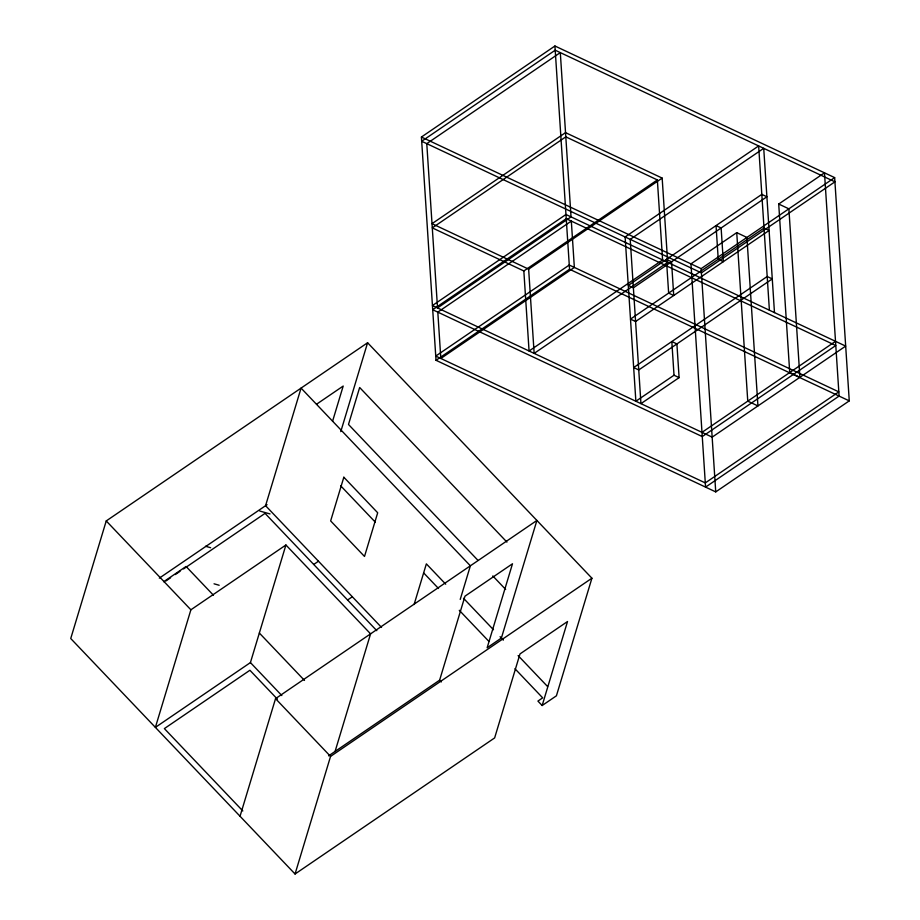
<?xml version="1.0" encoding="UTF-8"?>
<svg xmlns="http://www.w3.org/2000/svg" width="920" height="920" viewBox="0 0 920 920"><rect width="100%" height="100%" fill="white"/><g stroke="black" fill="none" stroke-linecap="round" stroke-linejoin="round"><path stroke-width="1.38" d="M542.156 705.525L556.416 695.807L591.917 578.208L367.597 342.746L106.237 520.938L70.736 638.526L295.055 874L494.638 737.92L519.995 653.924L567.514 621.529L542.156 705.525L537.924 701.086L542.673 697.843L514.947 668.725M285.924 544.996L190.888 609.799L155.388 727.386L250.424 662.584L285.924 544.996L370.576 633.857L335.075 751.444M332.568 421.279L343.195 386.055L316.537 404.236M340.768 431.618L367.597 342.746M240.039 816.247L275.54 698.648L536.9 520.455L501.388 638.043L487.14 647.772L512.497 563.776L464.979 596.171L439.622 680.168L328.612 755.849M295.055 874L330.556 756.401L591.917 578.208M414.092 604.509L426.362 563.868L445.717 584.177M460.23 599.414L470.373 565.811L301.07 388.102L265.57 505.69L381.535 627.428M421.417 137.034L554.933 46L834.658 177.617L849.263 400.867L715.737 491.901L436.022 360.295L421.417 137.034L701.132 268.651L834.658 177.617M523.837 270.963L657.351 179.929L565.811 136.85L432.285 227.884L523.837 270.963L529.069 351.003L662.595 259.957L657.351 179.929M528.643 269.146L662.17 178.1L565.535 132.641L432.009 223.675L528.643 269.146L534.152 353.395L667.678 262.349L662.17 178.1M436.022 360.295L569.549 269.249L554.933 46M159.309 578.139L267.053 504.678M163.691 581.727L186.07 566.478L213.428 595.206M165.887 580.98L170.614 577.76M175.329 574.54L180.055 571.32M183.597 568.905L265.052 513.371L376.786 630.671M736.736 232.645L747.764 401.143L757.942 405.927L746.913 237.44L736.736 232.645L690.966 263.867L705.571 487.117L839.097 396.083L824.481 172.822L778.711 204.044L789.728 372.531L799.905 377.315L788.877 208.828L778.711 204.044M313.72 564.466L318.469 561.234M774.479 312.604L763.726 148.327L630.211 239.361L640.952 403.638L679.109 377.637L676.901 343.93L671.818 341.538L674.015 375.233L635.869 401.247L625.117 236.969L758.644 145.935L769.396 310.212M347.576 600.012L352.337 596.769M701.983 432.354L835.509 341.32M259.785 511.048L270.02 513.935M205.516 546.261L210.634 547.71M214.049 583.809L219.167 585.258M569.549 269.249L849.263 400.867M674.015 375.233L679.109 377.637M506.931 542.098L359.662 387.504L348.496 424.465L477.986 560.384M492.809 575.943L505.655 589.432M463.519 598.299L493.488 629.751M500.089 636.674L503.355 640.113M518.098 655.581L547.572 686.527M340.664 485.783L375.256 522.1M423.683 572.941L438.518 588.501M459.275 610.293L488.922 641.412M439.622 680.168L441.312 681.938M259.348 633.029L304.497 680.42M250.424 662.584L281.83 695.554M277.368 699.096L249.906 670.266L164.369 728.594L242.822 810.945M106.237 520.938L190.888 609.799M275.54 698.648L330.556 756.401M701.132 268.651L715.737 491.901M343.827 477.238L330.648 520.915L364.504 556.45L377.695 512.773L343.827 477.238M555.208 50.209L421.693 141.254L701.408 272.861L834.934 181.827L555.208 50.209M560.303 52.601L426.776 143.646L437.529 307.924L571.044 216.89L560.303 52.601M565.961 214.498L432.434 305.532L712.16 437.138L845.675 346.104L565.961 214.498M566.237 218.707L432.71 309.741L702.259 436.574L835.785 345.529L566.237 218.707M571.32 221.099L437.805 312.133L440.829 358.478L574.356 267.433L571.32 221.099M569.273 265.04L435.746 356.074L705.295 482.908L838.821 391.874L569.273 265.04M761.817 194.373L628.291 285.407L633.374 287.799L766.9 196.765L761.817 194.373M764.025 228.068L630.499 319.113L635.582 321.505L769.108 230.46L764.025 228.068M767.188 276.517L633.661 367.551L638.756 369.943L772.271 278.909L767.188 276.517M721.119 227.976L716.036 225.584L718.244 259.279L723.327 261.683L721.119 227.976M671.531 261.798L666.436 259.394L668.644 293.101L673.727 295.492L671.531 261.798"/></g></svg>
